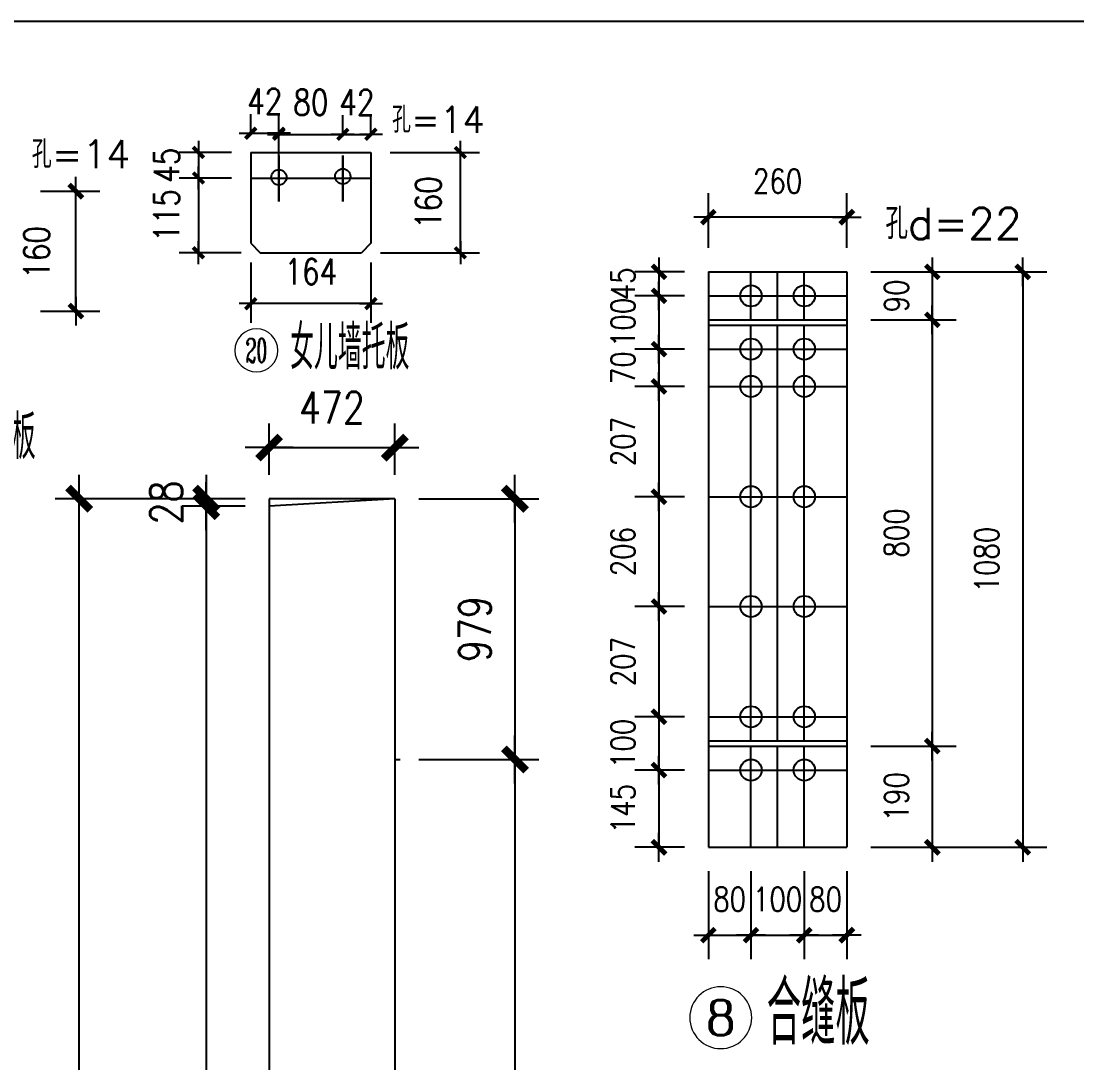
# Model space of a CAD drawing. Header units: millimetres. Extents: x 1471994 to 4527627, y -5186613 to -1927582.
# Drawn here: x 1485509 to 1489472, y -1985578 to -1981668 of the extents above; entities that cross this region are included whole.
import ezdxf
from ezdxf.enums import TextEntityAlignment as Align

# ---------------------------------------------------------------- set-up
doc = ezdxf.new("R2010")
doc.units = ezdxf.units.MM
doc.header["$LTSCALE"] = 1000
doc.header["$PDMODE"] = 34
doc.linetypes.add('CENTER', pattern=[50.8, 31.75, -6.35, 6.35, -6.35])
doc.layers.add('轴线层', color=1, linetype='CENTER', lineweight=15)
doc.layers.add('钢架', color=7, linetype='Continuous', lineweight=25)
doc.styles.add('COMPLEX', font='COMPLEX')
doc.styles.add('DIM_FONT', font='simplex.shx', dxfattribs={"width": 0.8, "bigfont": 'hztxt.shx'})
doc.styles.add('hz', font='gbenor.shx', dxfattribs={"width": 0.75, "height": 100, "bigfont": 'gbcbig.shx'})
doc.styles.get("Standard").update_dxf_attribs({"font": 'txt', "bigfont": 'gbcbig.shx'})
doc.dimstyles.new('WGH(1)', dxfattribs={"dimscale": 1.2, "dimtxt": 100, "dimasz": 0.5, "dimexe": 75, "dimexo": 75, "dimgap": 75, "dimtad": 1, "dimdec": 0, "dimzin": 0, "dimdsep": 46, "dimtxsty": 'DIM_FONT', "dimblk1": '_DIMX', "dimblk2": '_DIMX', "dimsah": 1, "dimcen": 0.09, "dimclrd": 3, "dimclre": 3, "dimclrt": 7, "dimadec": 0, "dimazin": 0, "dimtfac": 1, "dimtdec": 0, "dimtix": 1, "dimtmove": 2, "dimatfit": 3, "dimldrblk": '_DIMX', "dimfxl": 1, "dimtolj": 1, "dimtzin": 0, "dimarcsym": 0})
doc.dimstyles.new('WGH(2)', dxfattribs={"dimscale": 1.2, "dimtxt": 100, "dimasz": 0.5, "dimexe": 75, "dimexo": 75, "dimgap": 75, "dimtad": 1, "dimdec": 0, "dimlfac": 0.5, "dimzin": 0, "dimdsep": 46, "dimtxsty": 'DIM_FONT', "dimblk1": '_DIMX', "dimblk2": '_DIMX', "dimsah": 1, "dimcen": 0.09, "dimclrd": 3, "dimclre": 3, "dimclrt": 7, "dimadec": 0, "dimazin": 0, "dimtfac": 1, "dimtdec": 0, "dimtix": 1, "dimtmove": 2, "dimatfit": 3, "dimldrblk": '_DIMX', "dimfxl": 1, "dimtolj": 1, "dimtzin": 0, "dimarcsym": 0})
doc.dimstyles.new('WGH(3)', dxfattribs={"dimscale": 1.2, "dimtxt": 100, "dimasz": 0.3, "dimexe": 75, "dimexo": 75, "dimgap": 75, "dimtad": 1, "dimdec": 0, "dimlfac": 0.333333, "dimzin": 0, "dimdsep": 46, "dimtxsty": 'DIM_FONT', "dimblk1": '_DIMX', "dimblk2": '_DIMX', "dimsah": 1, "dimcen": 0.09, "dimclrd": 3, "dimclre": 3, "dimclrt": 7, "dimazin": 0, "dimtfac": 1, "dimtdec": 0, "dimtix": 1, "dimtmove": 2, "dimatfit": 3, "dimldrblk": '_DIMX', "dimfxl": 1, "dimtolj": 1, "dimtzin": 0, "dimarcsym": 0})

# ---------------------------------------------------------------- blocks, each defined once
blk = doc.blocks.new('_DIMX')
blk.add_line((-150, 0), (150, 0))
at = {"const_width": 50}
blk.add_lwpolyline([(-70, -70), (70, 70)], dxfattribs=at)
blk = doc.blocks.new('*D1305')
at = {"color": 3, "lineweight": -2}
for p, q in [((1486349.9, -1983460.8), (1486114.3, -1983460.8)), ((1486204.3, -1983460.2), (1486204.3, -1983459.6)), ((1486204.3, -1983460.8), (1486204.3, -1983489.1)), ((1486349.9, -1983489.1), (1486114.3, -1983489.1)), ((1486204.3, -1983489.7), (1486204.3, -1983490.3))]:
    blk.add_line(p, q, dxfattribs=at)
at = {"layer": 'Defpoints', "color": 0}
for p in [(1486439.9, -1983460.8), (1486204.3, -1983489.1), (1486439.9, -1983489.1)]:
    blk.add_point(p, dxfattribs=at)
at = {"color": 3, "lineweight": -2, "xscale": 0.6, "yscale": 0.6, "zscale": 0.6}
for p, rotation in [((1486204.3, -1983460.8), 270), ((1486204.3, -1983489.1), 90)]:
    blk.add_blockref('_DIMX', p, dxfattribs=dict(at, rotation=rotation))
at = {"color": 7, "insert": (1486054.3, -1983474.9), "char_height": 120, "attachment_point": 5, "rotation": 90, "style": 'DIM_FONT'}
blk.add_mtext('\\A1;28', dxfattribs=at)
blk = doc.blocks.new('*D1306')
at = {"color": 3, "lineweight": -2}
for p, q in [((1486349.9, -1983489.1), (1486114.3, -1983489.1)), ((1486204.3, -1983489.7), (1486204.3, -1993459.3)), ((1486349.9, -1993459.9), (1486114.3, -1993459.9))]:
    blk.add_line(p, q, dxfattribs=at)
at = {"layer": 'Defpoints', "color": 0}
for p in [(1486439.9, -1983489.1), (1486204.3, -1993459.9), (1486439.9, -1993459.9)]:
    blk.add_point(p, dxfattribs=at)
at = {"color": 3, "lineweight": -2, "xscale": 0.6, "yscale": 0.6, "zscale": 0.6}
for p, rotation in [((1486204.3, -1983489.1), 90), ((1486204.3, -1993459.9), 270)]:
    blk.add_blockref('_DIMX', p, dxfattribs=dict(at, rotation=rotation))
at = {"color": 7, "insert": (1486054.3, -1988474.5), "char_height": 120, "attachment_point": 5, "rotation": 90, "style": 'DIM_FONT'}
blk.add_mtext('\\A1;9971', dxfattribs=at)
blk = doc.blocks.new('*D1307')
at = {"color": 3, "lineweight": -2}
for p, q in [((1486349.9, -1983460.8), (1485637, -1983460.8)), ((1485727, -1993459.3), (1485727, -1983461.4)), ((1486349.9, -1993459.9), (1485637, -1993459.9))]:
    blk.add_line(p, q, dxfattribs=at)
at = {"layer": 'Defpoints', "color": 0}
for p in [(1485727, -1983460.8), (1486439.9, -1983460.8), (1486439.9, -1993459.9)]:
    blk.add_point(p, dxfattribs=at)
at = {"color": 3, "lineweight": -2, "xscale": 0.6, "yscale": 0.6, "zscale": 0.6}
for p, rotation in [((1485727, -1983460.8), 90), ((1485727, -1993459.9), 270)]:
    blk.add_blockref('_DIMX', p, dxfattribs=dict(at, rotation=rotation))
at = {"color": 7, "insert": (1485577, -1988460.3), "char_height": 120, "attachment_point": 5, "rotation": 90, "style": 'DIM_FONT'}
blk.add_mtext('\\A1;9999', dxfattribs=at)
blk = doc.blocks.new('*D1308')
at = {"color": 3, "lineweight": -2}
for p, q in [((1487001.9, -1983460.8), (1487452.7, -1983460.8)), ((1487362.7, -1983461.4), (1487362.7, -1984438.9)), ((1487001.9, -1984439.5), (1487452.7, -1984439.5))]:
    blk.add_line(p, q, dxfattribs=at)
at = {"layer": 'Defpoints', "color": 0}
for p in [(1486911.9, -1983460.8), (1486911.9, -1984439.5), (1487362.7, -1984439.5)]:
    blk.add_point(p, dxfattribs=at)
at = {"color": 3, "lineweight": -2, "xscale": 0.6, "yscale": 0.6, "zscale": 0.6}
for p, rotation in [((1487362.7, -1983460.8), 90), ((1487362.7, -1984439.5), 270)]:
    blk.add_blockref('_DIMX', p, dxfattribs=dict(at, rotation=rotation))
at = {"color": 7, "insert": (1487212.7, -1983950.1), "char_height": 120, "attachment_point": 5, "rotation": 90, "style": 'DIM_FONT'}
blk.add_mtext('\\A1;979', dxfattribs=at)
blk = doc.blocks.new('*D1309')
at = {"color": 3, "lineweight": -2}
for p, q in [((1487001.9, -1984439.5), (1487452.7, -1984439.5)), ((1487362.7, -1984440.1), (1487362.7, -1993459.3)), ((1487001.9, -1993459.9), (1487452.7, -1993459.9))]:
    blk.add_line(p, q, dxfattribs=at)
at = {"layer": 'Defpoints', "color": 0}
for p in [(1486911.9, -1984439.5), (1486911.9, -1993459.9), (1487362.7, -1993459.9)]:
    blk.add_point(p, dxfattribs=at)
at = {"color": 3, "lineweight": -2, "xscale": 0.6, "yscale": 0.6, "zscale": 0.6}
for p, rotation in [((1487362.7, -1984439.5), 90), ((1487362.7, -1993459.9), 270)]:
    blk.add_blockref('_DIMX', p, dxfattribs=dict(at, rotation=rotation))
at = {"color": 7, "insert": (1487212.7, -1988949.7), "char_height": 120, "attachment_point": 5, "rotation": 90, "style": 'DIM_FONT'}
blk.add_mtext('\\A1;9020', dxfattribs=at)
blk = doc.blocks.new('*D1310')
at = {"color": 3, "lineweight": -2}
for p, q in [((1486439.9, -1983370.8), (1486439.9, -1983178.9)), ((1486911.9, -1983370.8), (1486911.9, -1983178.9)), ((1486440.5, -1983268.9), (1486911.3, -1983268.9))]:
    blk.add_line(p, q, dxfattribs=at)
at = {"layer": 'Defpoints', "color": 0}
for p in [(1486911.9, -1983268.9), (1486439.9, -1983460.8), (1486911.9, -1983460.8)]:
    blk.add_point(p, dxfattribs=at)
at = {"color": 3, "lineweight": -2, "xscale": 0.6, "yscale": 0.6, "zscale": 0.6, "rotation": 180}
blk.add_blockref('_DIMX', (1486439.9, -1983268.9), dxfattribs=at)
at = {"color": 3, "lineweight": -2, "xscale": 0.6, "yscale": 0.6, "zscale": 0.6}
blk.add_blockref('_DIMX', (1486911.9, -1983268.9), dxfattribs=at)
at = {"color": 7, "insert": (1486675.9, -1983118.9), "char_height": 120, "attachment_point": 5, "style": 'DIM_FONT'}
blk.add_mtext('\\A1;472', dxfattribs=at)
blk = doc.blocks.new('*D1311')
at = {"color": 3, "lineweight": -2}
for p, q in [((1487998.6, -1982609.2), (1487813.3, -1982609.2)), ((1487903.3, -1982608.8), (1487903.3, -1982608.5)), ((1487903.3, -1982609.2), (1487903.3, -1982699.2)), ((1487998.6, -1982699.2), (1487813.3, -1982699.2)), ((1487903.3, -1982699.5), (1487903.3, -1982699.9))]:
    blk.add_line(p, q, dxfattribs=at)
at = {"layer": 'Defpoints', "color": 0}
for p in [(1488088.6, -1982609.2), (1487903.3, -1982699.2), (1488088.6, -1982699.2)]:
    blk.add_point(p, dxfattribs=at)
at = {"color": 3, "lineweight": -2, "xscale": 0.36, "yscale": 0.36, "zscale": 0.36}
for p, rotation in [((1487903.3, -1982609.2), 270), ((1487903.3, -1982699.2), 90)]:
    blk.add_blockref('_DIMX', p, dxfattribs=dict(at, rotation=rotation))
at = {"color": 7, "insert": (1487768.3, -1982654.2), "char_height": 90, "attachment_point": 5, "rotation": 90, "style": 'DIM_FONT'}
blk.add_mtext('\\A1;45', dxfattribs=at)
blk = doc.blocks.new('*D1312')
at = {"color": 3, "lineweight": -2}
for p, q in [((1487998.6, -1982699.2), (1487813.3, -1982699.2)), ((1487903.3, -1982698.8), (1487903.3, -1982698.5)), ((1487903.3, -1982699.2), (1487903.3, -1982899.2)), ((1487998.6, -1982899.2), (1487813.3, -1982899.2)), ((1487903.3, -1982899.5), (1487903.3, -1982899.9))]:
    blk.add_line(p, q, dxfattribs=at)
at = {"layer": 'Defpoints', "color": 0}
for p in [(1488088.6, -1982699.2), (1487903.3, -1982899.2), (1488088.6, -1982899.2)]:
    blk.add_point(p, dxfattribs=at)
at = {"color": 3, "lineweight": -2, "xscale": 0.36, "yscale": 0.36, "zscale": 0.36}
for p, rotation in [((1487903.3, -1982699.2), 270), ((1487903.3, -1982899.2), 90)]:
    blk.add_blockref('_DIMX', p, dxfattribs=dict(at, rotation=rotation))
at = {"color": 7, "insert": (1487768.3, -1982799.2), "char_height": 90, "attachment_point": 5, "rotation": 90, "style": 'DIM_FONT'}
blk.add_mtext('\\A1;100', dxfattribs=at)
blk = doc.blocks.new('*D1313')
at = {"color": 3, "lineweight": -2}
for p, q in [((1487998.6, -1982899.2), (1487813.3, -1982899.2)), ((1487903.3, -1982898.8), (1487903.3, -1982898.5)), ((1487903.3, -1982899.2), (1487903.3, -1983039.2)), ((1487998.6, -1983039.2), (1487813.3, -1983039.2)), ((1487903.3, -1983039.5), (1487903.3, -1983039.9))]:
    blk.add_line(p, q, dxfattribs=at)
at = {"layer": 'Defpoints', "color": 0}
for p in [(1488088.6, -1982899.2), (1487903.3, -1983039.2), (1488088.6, -1983039.2)]:
    blk.add_point(p, dxfattribs=at)
at = {"color": 3, "lineweight": -2, "xscale": 0.36, "yscale": 0.36, "zscale": 0.36}
for p, rotation in [((1487903.3, -1982899.2), 270), ((1487903.3, -1983039.2), 90)]:
    blk.add_blockref('_DIMX', p, dxfattribs=dict(at, rotation=rotation))
at = {"color": 7, "insert": (1487768.3, -1982969.2), "char_height": 90, "attachment_point": 5, "rotation": 90, "style": 'DIM_FONT'}
blk.add_mtext('\\A1;70', dxfattribs=at)
blk = doc.blocks.new('*D1314')
at = {"color": 3, "lineweight": -2}
for p, q in [((1487998.6, -1983039.2), (1487813.3, -1983039.2)), ((1487903.3, -1983039.5), (1487903.3, -1983452.8)), ((1487998.6, -1983453.2), (1487813.3, -1983453.2))]:
    blk.add_line(p, q, dxfattribs=at)
at = {"layer": 'Defpoints', "color": 0}
for p in [(1488088.6, -1983039.2), (1487903.3, -1983453.2), (1488088.6, -1983453.2)]:
    blk.add_point(p, dxfattribs=at)
at = {"color": 3, "lineweight": -2, "xscale": 0.36, "yscale": 0.36, "zscale": 0.36}
for p, rotation in [((1487903.3, -1983039.2), 90), ((1487903.3, -1983453.2), 270)]:
    blk.add_blockref('_DIMX', p, dxfattribs=dict(at, rotation=rotation))
at = {"color": 7, "insert": (1487768.3, -1983246.2), "char_height": 90, "attachment_point": 5, "rotation": 90, "style": 'DIM_FONT'}
blk.add_mtext('\\A1;207', dxfattribs=at)
blk = doc.blocks.new('*D1315')
at = {"color": 3, "lineweight": -2}
for p, q in [((1487998.6, -1983453.2), (1487813.3, -1983453.2)), ((1487903.3, -1983453.5), (1487903.3, -1983864.8)), ((1487998.6, -1983865.2), (1487813.3, -1983865.2))]:
    blk.add_line(p, q, dxfattribs=at)
at = {"layer": 'Defpoints', "color": 0}
for p in [(1488088.6, -1983453.2), (1487903.3, -1983865.2), (1488088.6, -1983865.2)]:
    blk.add_point(p, dxfattribs=at)
at = {"color": 3, "lineweight": -2, "xscale": 0.36, "yscale": 0.36, "zscale": 0.36}
for p, rotation in [((1487903.3, -1983453.2), 90), ((1487903.3, -1983865.2), 270)]:
    blk.add_blockref('_DIMX', p, dxfattribs=dict(at, rotation=rotation))
at = {"color": 7, "insert": (1487768.3, -1983659.2), "char_height": 90, "attachment_point": 5, "rotation": 90, "style": 'DIM_FONT'}
blk.add_mtext('\\A1;206', dxfattribs=at)
blk = doc.blocks.new('*D1316')
at = {"color": 3, "lineweight": -2}
for p, q in [((1487998.6, -1983865.2), (1487813.3, -1983865.2)), ((1487903.3, -1983865.5), (1487903.3, -1984278.8)), ((1487998.6, -1984279.2), (1487813.3, -1984279.2))]:
    blk.add_line(p, q, dxfattribs=at)
at = {"layer": 'Defpoints', "color": 0}
for p in [(1488088.6, -1983865.2), (1487903.3, -1984279.2), (1488088.6, -1984279.2)]:
    blk.add_point(p, dxfattribs=at)
at = {"color": 3, "lineweight": -2, "xscale": 0.36, "yscale": 0.36, "zscale": 0.36}
for p, rotation in [((1487903.3, -1983865.2), 90), ((1487903.3, -1984279.2), 270)]:
    blk.add_blockref('_DIMX', p, dxfattribs=dict(at, rotation=rotation))
at = {"color": 7, "insert": (1487768.3, -1984072.2), "char_height": 90, "attachment_point": 5, "rotation": 90, "style": 'DIM_FONT'}
blk.add_mtext('\\A1;207', dxfattribs=at)
blk = doc.blocks.new('*D1317')
at = {"color": 3, "lineweight": -2}
for p, q in [((1487998.6, -1984279.2), (1487813.3, -1984279.2)), ((1487903.3, -1984278.8), (1487903.3, -1984278.5)), ((1487903.3, -1984279.2), (1487903.3, -1984479.2)), ((1487998.6, -1984479.2), (1487813.3, -1984479.2)), ((1487903.3, -1984479.5), (1487903.3, -1984479.9))]:
    blk.add_line(p, q, dxfattribs=at)
at = {"layer": 'Defpoints', "color": 0}
for p in [(1488088.6, -1984279.2), (1487903.3, -1984479.2), (1488088.6, -1984479.2)]:
    blk.add_point(p, dxfattribs=at)
at = {"color": 3, "lineweight": -2, "xscale": 0.36, "yscale": 0.36, "zscale": 0.36}
for p, rotation in [((1487903.3, -1984279.2), 270), ((1487903.3, -1984479.2), 90)]:
    blk.add_blockref('_DIMX', p, dxfattribs=dict(at, rotation=rotation))
at = {"color": 7, "insert": (1487768.3, -1984379.2), "char_height": 90, "attachment_point": 5, "rotation": 90, "style": 'DIM_FONT'}
blk.add_mtext('\\A1;100', dxfattribs=at)
blk = doc.blocks.new('*D1318')
at = {"color": 3, "lineweight": -2}
for p, q in [((1487998.6, -1984479.2), (1487813.3, -1984479.2)), ((1487903.3, -1984478.8), (1487903.3, -1984478.5)), ((1487903.3, -1984479.2), (1487903.3, -1984769.2)), ((1487998.6, -1984769.2), (1487813.3, -1984769.2)), ((1487903.3, -1984769.5), (1487903.3, -1984769.9))]:
    blk.add_line(p, q, dxfattribs=at)
at = {"layer": 'Defpoints', "color": 0}
for p in [(1488088.6, -1984479.2), (1487903.3, -1984769.2), (1488088.6, -1984769.2)]:
    blk.add_point(p, dxfattribs=at)
at = {"color": 3, "lineweight": -2, "xscale": 0.36, "yscale": 0.36, "zscale": 0.36}
for p, rotation in [((1487903.3, -1984479.2), 270), ((1487903.3, -1984769.2), 90)]:
    blk.add_blockref('_DIMX', p, dxfattribs=dict(at, rotation=rotation))
at = {"color": 7, "insert": (1487768.3, -1984624.2), "char_height": 90, "attachment_point": 5, "rotation": 90, "style": 'DIM_FONT'}
blk.add_mtext('\\A1;145', dxfattribs=at)
blk = doc.blocks.new('*D1319')
at = {"color": 3, "lineweight": -2}
for p, q in [((1488088.6, -1982519.2), (1488088.6, -1982313.7)), ((1488608.6, -1982519.2), (1488608.6, -1982313.7)), ((1488608.2, -1982403.7), (1488089, -1982403.7))]:
    blk.add_line(p, q, dxfattribs=at)
at = {"layer": 'Defpoints', "color": 0}
for p in [(1488088.6, -1982403.7), (1488088.6, -1982609.2), (1488608.6, -1982609.2)]:
    blk.add_point(p, dxfattribs=at)
at = {"color": 3, "lineweight": -2, "xscale": 0.36, "yscale": 0.36, "zscale": 0.36, "rotation": 180}
blk.add_blockref('_DIMX', (1488088.6, -1982403.7), dxfattribs=at)
at = {"color": 3, "lineweight": -2, "xscale": 0.36, "yscale": 0.36, "zscale": 0.36}
blk.add_blockref('_DIMX', (1488608.6, -1982403.7), dxfattribs=at)
at = {"color": 7, "insert": (1488348.6, -1982268.7), "char_height": 90, "attachment_point": 5, "style": 'DIM_FONT'}
blk.add_mtext('\\A1;260', dxfattribs=at)
blk = doc.blocks.new('*D1320')
at = {"color": 3, "lineweight": -2}
for p, q in [((1488698.6, -1982609.2), (1489019.3, -1982609.2)), ((1488929.3, -1982608.8), (1488929.3, -1982608.5)), ((1488929.3, -1982609.2), (1488929.3, -1982789.2)), ((1488698.6, -1982789.2), (1489019.3, -1982789.2)), ((1488929.3, -1982789.5), (1488929.3, -1982789.9))]:
    blk.add_line(p, q, dxfattribs=at)
at = {"layer": 'Defpoints', "color": 0}
for p in [(1488608.6, -1982609.2), (1488608.6, -1982789.2), (1488929.3, -1982789.2)]:
    blk.add_point(p, dxfattribs=at)
at = {"color": 3, "lineweight": -2, "xscale": 0.36, "yscale": 0.36, "zscale": 0.36}
for p, rotation in [((1488929.3, -1982609.2), 270), ((1488929.3, -1982789.2), 90)]:
    blk.add_blockref('_DIMX', p, dxfattribs=dict(at, rotation=rotation))
at = {"color": 7, "insert": (1488794.3, -1982699.2), "char_height": 90, "attachment_point": 5, "rotation": 90, "style": 'DIM_FONT'}
blk.add_mtext('\\A1;90', dxfattribs=at)
blk = doc.blocks.new('*D1321')
at = {"color": 3, "lineweight": -2}
for p, q in [((1488698.6, -1982789.2), (1489019.3, -1982789.2)), ((1488929.3, -1982789.5), (1488929.3, -1984388.8)), ((1488698.6, -1984389.2), (1489019.3, -1984389.2))]:
    blk.add_line(p, q, dxfattribs=at)
at = {"layer": 'Defpoints', "color": 0}
for p in [(1488608.6, -1982789.2), (1488608.6, -1984389.2), (1488929.3, -1984389.2)]:
    blk.add_point(p, dxfattribs=at)
at = {"color": 3, "lineweight": -2, "xscale": 0.36, "yscale": 0.36, "zscale": 0.36}
for p, rotation in [((1488929.3, -1982789.2), 90), ((1488929.3, -1984389.2), 270)]:
    blk.add_blockref('_DIMX', p, dxfattribs=dict(at, rotation=rotation))
at = {"color": 7, "insert": (1488794.3, -1983589.2), "char_height": 90, "attachment_point": 5, "rotation": 90, "style": 'DIM_FONT'}
blk.add_mtext('\\A1;800', dxfattribs=at)
blk = doc.blocks.new('*D1322')
at = {"color": 3, "lineweight": -2}
for p, q in [((1488698.6, -1984389.2), (1489019.3, -1984389.2)), ((1488929.3, -1984389.5), (1488929.3, -1984768.8)), ((1488698.6, -1984769.2), (1489019.3, -1984769.2))]:
    blk.add_line(p, q, dxfattribs=at)
at = {"layer": 'Defpoints', "color": 0}
for p in [(1488608.6, -1984389.2), (1488608.6, -1984769.2), (1488929.3, -1984769.2)]:
    blk.add_point(p, dxfattribs=at)
at = {"color": 3, "lineweight": -2, "xscale": 0.36, "yscale": 0.36, "zscale": 0.36}
for p, rotation in [((1488929.3, -1984389.2), 90), ((1488929.3, -1984769.2), 270)]:
    blk.add_blockref('_DIMX', p, dxfattribs=dict(at, rotation=rotation))
at = {"color": 7, "insert": (1488794.3, -1984579.2), "char_height": 90, "attachment_point": 5, "rotation": 90, "style": 'DIM_FONT'}
blk.add_mtext('\\A1;190', dxfattribs=at)
blk = doc.blocks.new('*D1323')
at = {"color": 3, "lineweight": -2}
for p, q in [((1488088.6, -1984859.2), (1488088.6, -1985189)), ((1488248.6, -1984859.2), (1488248.6, -1985189)), ((1488088.2, -1985099), (1488087.9, -1985099)), ((1488088.6, -1985099), (1488248.6, -1985099)), ((1488249, -1985099), (1488249.3, -1985099))]:
    blk.add_line(p, q, dxfattribs=at)
at = {"layer": 'Defpoints', "color": 0}
for p in [(1488088.6, -1984769.2), (1488248.6, -1984769.2), (1488248.6, -1985099)]:
    blk.add_point(p, dxfattribs=at)
at = {"color": 3, "lineweight": -2, "xscale": 0.36, "yscale": 0.36, "zscale": 0.36}
blk.add_blockref('_DIMX', (1488088.6, -1985099), dxfattribs=at)
at = {"color": 3, "lineweight": -2, "xscale": 0.36, "yscale": 0.36, "zscale": 0.36, "rotation": 180}
blk.add_blockref('_DIMX', (1488248.6, -1985099), dxfattribs=at)
at = {"color": 7, "insert": (1488168.6, -1984964), "char_height": 90, "attachment_point": 5, "style": 'DIM_FONT'}
blk.add_mtext('\\A1;80', dxfattribs=at)
blk = doc.blocks.new('*D1324')
at = {"color": 3, "lineweight": -2}
for p, q in [((1488248.6, -1984859.2), (1488248.6, -1985189)), ((1488448.6, -1984859.2), (1488448.6, -1985189)), ((1488248.2, -1985099), (1488247.9, -1985099)), ((1488248.6, -1985099), (1488448.6, -1985099)), ((1488449, -1985099), (1488449.3, -1985099))]:
    blk.add_line(p, q, dxfattribs=at)
at = {"layer": 'Defpoints', "color": 0}
for p in [(1488248.6, -1984769.2), (1488448.6, -1984769.2), (1488448.6, -1985099)]:
    blk.add_point(p, dxfattribs=at)
at = {"color": 3, "lineweight": -2, "xscale": 0.36, "yscale": 0.36, "zscale": 0.36}
blk.add_blockref('_DIMX', (1488248.6, -1985099), dxfattribs=at)
at = {"color": 3, "lineweight": -2, "xscale": 0.36, "yscale": 0.36, "zscale": 0.36, "rotation": 180}
blk.add_blockref('_DIMX', (1488448.6, -1985099), dxfattribs=at)
at = {"color": 7, "insert": (1488348.6, -1984964), "char_height": 90, "attachment_point": 5, "style": 'DIM_FONT'}
blk.add_mtext('\\A1;100', dxfattribs=at)
blk = doc.blocks.new('*D1325')
at = {"color": 3, "lineweight": -2}
for p, q in [((1488448.6, -1984859.2), (1488448.6, -1985189)), ((1488608.6, -1984859.2), (1488608.6, -1985189)), ((1488448.2, -1985099), (1488447.9, -1985099)), ((1488448.6, -1985099), (1488608.6, -1985099)), ((1488609, -1985099), (1488609.3, -1985099))]:
    blk.add_line(p, q, dxfattribs=at)
at = {"layer": 'Defpoints', "color": 0}
for p in [(1488448.6, -1984769.2), (1488608.6, -1984769.2), (1488608.6, -1985099)]:
    blk.add_point(p, dxfattribs=at)
at = {"color": 3, "lineweight": -2, "xscale": 0.36, "yscale": 0.36, "zscale": 0.36}
blk.add_blockref('_DIMX', (1488448.6, -1985099), dxfattribs=at)
at = {"color": 3, "lineweight": -2, "xscale": 0.36, "yscale": 0.36, "zscale": 0.36, "rotation": 180}
blk.add_blockref('_DIMX', (1488608.6, -1985099), dxfattribs=at)
at = {"color": 7, "insert": (1488528.6, -1984964), "char_height": 90, "attachment_point": 5, "style": 'DIM_FONT'}
blk.add_mtext('\\A1;80', dxfattribs=at)
blk = doc.blocks.new('*D1326')
at = {"color": 3, "lineweight": -2}
for p, q in [((1488698.6, -1982609.2), (1489358.7, -1982609.2)), ((1489268.7, -1982609.5), (1489268.7, -1984768.8)), ((1488698.6, -1984769.2), (1489358.7, -1984769.2))]:
    blk.add_line(p, q, dxfattribs=at)
at = {"layer": 'Defpoints', "color": 0}
for p in [(1488608.6, -1982609.2), (1488608.6, -1984769.2), (1489268.7, -1984769.2)]:
    blk.add_point(p, dxfattribs=at)
at = {"color": 3, "lineweight": -2, "xscale": 0.36, "yscale": 0.36, "zscale": 0.36}
for p, rotation in [((1489268.7, -1982609.2), 90), ((1489268.7, -1984769.2), 270)]:
    blk.add_blockref('_DIMX', p, dxfattribs=dict(at, rotation=rotation))
at = {"color": 7, "insert": (1489133.7, -1983689.2), "char_height": 90, "attachment_point": 5, "rotation": 90, "style": 'DIM_FONT'}
blk.add_mtext('\\A1;1080', dxfattribs=at)
blk = doc.blocks.new('轴线标号')
at = {"lineweight": 13}
blk.add_circle((0, 0), 0.5, dxfattribs=at)
at = {"layer": '钢架', "lineweight": 13, "style": 'COMPLEX', "width": 1.041667}
blk.add_attdef('A', text='', height=0.56, dxfattribs=at).set_placement((-0.25, -0.28), (0.25, -0.28), align=Align.FIT)
blk = doc.blocks.new('*D1286')
at = {"color": 3, "lineweight": -2}
for p, q in [((1485582.5, -1982306.4), (1485804.8, -1982306.4)), ((1485714.8, -1982756.1), (1485714.8, -1982306.8)), ((1485582.5, -1982756.4), (1485804.8, -1982756.4))]:
    blk.add_line(p, q, dxfattribs=at)
at = {"layer": 'Defpoints', "color": 0}
for p in [(1485492.5, -1982306.4), (1485714.8, -1982306.4), (1485492.5, -1982756.4)]:
    blk.add_point(p, dxfattribs=at)
at = {"color": 3, "lineweight": -2, "xscale": 0.36, "yscale": 0.36, "zscale": 0.36}
for p, rotation in [((1485714.8, -1982306.4), 90), ((1485714.8, -1982756.4), 270)]:
    blk.add_blockref('_DIMX', p, dxfattribs=dict(at, rotation=rotation))
at = {"color": 7, "insert": (1485567.4, -1982536), "char_height": 96, "attachment_point": 5, "rotation": 90, "style": 'DIM_FONT'}
blk.add_mtext('\\A1;160', dxfattribs=at)

msp = doc.modelspace()

# ---------------------------------------------------------------- linework, layer by layer
at = {"color": 3, "lineweight": -3}
for p, q in [((1486371.1, -1982088.8), (1486371.1, -1982016.8)), ((1486476.7, -1982187.2), (1486476.7, -1982016.8)), ((1486476.7, -1982088.8), (1486476.7, -1982020.9)), ((1486716.7, -1982100.8), (1486716.7, -1982020.9)), ((1486716.7, -1982100.8), (1486716.7, -1982020.9)), ((1486822.3, -1982088.8), (1486822.3, -1982020.9)), ((1486370.8, -1982088.8), (1486370.5, -1982088.8)), ((1486371.1, -1982088.8), (1486476.7, -1982088.8)), ((1486476.4, -1982092.9), (1486476.1, -1982092.9)), ((1486476.7, -1982092.9), (1486716.7, -1982092.9)), ((1486477, -1982088.8), (1486477.3, -1982088.8)), ((1486716.4, -1982092.9), (1486716.1, -1982092.9)), ((1486716.7, -1982092.9), (1486822.3, -1982092.9)), ((1486717, -1982092.9), (1486717.3, -1982092.9)), ((1486822.6, -1982092.9), (1486822.9, -1982092.9)), ((1486299.1, -1982160.8), (1486102.9, -1982160.8)), ((1486174.9, -1982160.5), (1486174.9, -1982160.2)), ((1486174.9, -1982160.8), (1486174.9, -1982256.8)), ((1486894.3, -1982160.8), (1487229.9, -1982160.8)), ((1487157.9, -1982537.3), (1487157.9, -1982161.1)), ((1486299.1, -1982256.8), (1486102.9, -1982256.8)), ((1486299.1, -1982256.8), (1486102.9, -1982256.8)), ((1486174.9, -1982256.5), (1486174.9, -1982256.2)), ((1486174.9, -1982256.8), (1486174.9, -1982537.6)), ((1486174.9, -1982257.1), (1486174.9, -1982257.4)), ((1486335.1, -1982537.6), (1486102.9, -1982537.6)), ((1486174.9, -1982537.9), (1486174.9, -1982538.2)), ((1486858.3, -1982537.6), (1487229.9, -1982537.6)), ((1486371.1, -1982573.6), (1486371.1, -1982800.5)), ((1486822.3, -1982573.6), (1486822.3, -1982800.5)), ((1486822, -1982728.5), (1486371.4, -1982728.5))]:
    msp.add_line(p, q, dxfattribs=at)
at = {"lineweight": -3}
for p, q in [((1486371.1, -1982160.8), (1486371.1, -1982501.6)), ((1486371.1, -1982160.8), (1486822.3, -1982160.8)), ((1486476.7, -1982345.6), (1486476.7, -1982172.8)), ((1486476.7, -1982172.8), (1486476.7, -1982345.6)), ((1486716.7, -1982345.6), (1486716.7, -1982172.8)), ((1486716.7, -1982172.8), (1486716.7, -1982345.6)), ((1486822.3, -1982160.8), (1486822.3, -1982501.6)), ((1486371.1, -1982256.8), (1486822.3, -1982256.8)), ((1486371.1, -1982256.8), (1486822.3, -1982256.8)), ((1486371.1, -1982256.8), (1486822.3, -1982256.8)), ((1486371.1, -1982501.6), (1486407.1, -1982537.6)), ((1486822.3, -1982501.6), (1486786.3, -1982537.6)), ((1486407.1, -1982537.6), (1486786.3, -1982537.6))]:
    msp.add_line(p, q, dxfattribs=at)
for p, q in [((1488088.6, -1982609.2), (1488088.6, -1984769.2)), ((1488088.6, -1982609.2), (1488608.6, -1982609.2)), ((1488248.6, -1982789.2), (1488248.6, -1982609.2)), ((1488348.6, -1982789.2), (1488348.6, -1982609.2)), ((1488448.6, -1982789.2), (1488448.6, -1982609.2)), ((1488608.6, -1982609.2), (1488608.6, -1984769.2)), ((1488088.6, -1982699.2), (1488608.6, -1982699.2)), ((1488088.6, -1982789.2), (1488608.6, -1982789.2)), ((1488088.6, -1982809.2), (1488608.6, -1982809.2)), ((1488248.6, -1984369.2), (1488248.6, -1982809.2)), ((1488348.6, -1984369.2), (1488348.6, -1982809.2)), ((1488448.6, -1984369.2), (1488448.6, -1982809.2)), ((1488088.6, -1982899.2), (1488608.6, -1982899.2)), ((1488088.6, -1983039.2), (1488608.6, -1983039.2)), ((1486439.9, -1983460.8), (1486439.9, -1993459.9)), ((1486911.9, -1983460.8), (1486439.9, -1983460.8)), ((1488088.6, -1983453.2), (1488608.6, -1983453.2)), ((1486911.9, -1983479.9), (1486911.9, -1993459.9)), ((1488088.6, -1983865.2), (1488608.6, -1983865.2)), ((1488088.6, -1984279.2), (1488608.6, -1984279.2)), ((1488088.6, -1984369.2), (1488608.6, -1984369.2)), ((1488088.6, -1984389.2), (1488608.6, -1984389.2)), ((1488248.6, -1984769.2), (1488248.6, -1984389.2)), ((1488348.6, -1984769.2), (1488348.6, -1984389.2)), ((1488448.6, -1984769.2), (1488448.6, -1984389.2)), ((1488088.6, -1984479.2), (1488608.6, -1984479.2)), ((1488088.6, -1984769.2), (1488608.6, -1984769.2))]:
    msp.add_line(p, q)
at = {"color": 2}
for p, q in [((1486911.9, -1983460.8), (1486439.9, -1983489.1)), ((1486911.9, -1983460.8), (1486911.9, -1984439.5)), ((1486911.9, -1984439.5), (1486931.9, -1984439.5))]:
    msp.add_line(p, q, dxfattribs=at)
msp.add_lwpolyline([(1479656.6, -1981667.9), (1494808, -1981667.9), (1494808, -1994377.5), (1479656.6, -1994377.5)], close=True)
at = {"lineweight": -3}
for centre in [(1486476.7, -1982254.4), (1486716.7, -1982251)]:
    msp.add_circle(centre, 28.8, dxfattribs=at)
for centre in [(1488248.6, -1982699.2), (1488448.6, -1982699.2), (1488248.6, -1982899.2), (1488448.6, -1982899.2), (1488248.6, -1983039.2), (1488448.6, -1983039.2), (1488248.6, -1983453.2), (1488448.6, -1983453.2), (1488248.6, -1983865.2), (1488448.6, -1983865.2), (1488248.6, -1984279.2), (1488448.6, -1984279.2), (1488248.6, -1984479.2), (1488448.6, -1984479.2)]:
    msp.add_circle(centre, 40)

# ---------------------------------------------------------------- block references
at = {"color": 3, "lineweight": -3, "xscale": 0.2879999997094274, "yscale": 0.2879999997094274, "zscale": 0.288}
for p in [(1486371.1, -1982088.8), (1486476.7, -1982092.9), (1486716.7, -1982092.9), (1486822.3, -1982728.5)]:
    msp.add_blockref('_DIMX', p, dxfattribs=at)
for p, rotation in [((1486476.7, -1982088.8), 180), ((1486716.7, -1982092.9), 180), ((1486822.3, -1982092.9), 180), ((1486174.9, -1982160.8), 270), ((1487157.9, -1982160.8), 90), ((1486174.9, -1982256.8), 90), ((1486174.9, -1982256.8), 270), ((1486174.9, -1982537.6), 90), ((1487157.9, -1982537.6), 270), ((1486371.1, -1982728.5), 180)]:
    msp.add_blockref('_DIMX', p, dxfattribs=dict(at, rotation=rotation))
ref = msp.add_blockref('轴线标号', (1486392.4, -1982903.9), dxfattribs=dict(xscale=-161.4575074510649, yscale=161.4575074510649, zscale=161.4575074509065))
ref.add_attrib('A', '20', dxfattribs={"layer": '钢架', "lineweight": 13, "height": 90.42, "style": 'COMPLEX', "width": 0.551471}).set_placement((1486352.1, -1982949.1), (1486432.8, -1982949.1), align=Align.FIT)
ref = msp.add_blockref('轴线标号', (1488135.1, -1985408.7), dxfattribs=dict(xscale=-232.4988107294776, yscale=232.4988107295358, zscale=232.4988107293054))
ref.add_attrib('A', '8', dxfattribs={"layer": '钢架', "lineweight": 13, "height": 130.2, "style": 'COMPLEX', "width": 1.339286}).set_placement((1488077, -1985473.8), (1488193.3, -1985473.8), align=Align.FIT)

# ---------------------------------------------------------------- texts
at = {"color": 7, "lineweight": -3, "char_height": 96, "attachment_point": 5, "style": 'DIM_FONT'}
for s, insert in [('\\A1;42', (1486423.9, -1981968.8)), ('\\A1;80', (1486596.7, -1981972.9)), ('\\A1;42', (1486769.5, -1981972.9)), ('\\A1;164', (1486596.7, -1982608.5))]:
    msp.add_mtext(s, dxfattribs=dict(at, insert=insert))
at = {"insert": (1485549.3, -1982115.3), "char_height": 104.12, "attachment_point": 1}
msp.add_mtext_dynamic_manual_height_columns('孔=14', width=1506.743, gutter_width=12.5, heights=[336], dxfattribs=at).dxf.set("width", 1280.731)
at = {"color": 7, "lineweight": -3, "char_height": 96, "attachment_point": 5, "rotation": 90, "style": 'DIM_FONT'}
for s, insert in [('\\A1;45', (1486054.9, -1982208.8)), ('\\A1;160', (1487037.9, -1982349.2)), ('\\A1;115', (1486054.9, -1982397.2))]:
    msp.add_mtext(s, dxfattribs=dict(at, insert=insert))
at = {"layer": '轴线层', "color": 4}
msp.add_text('孔=14', height=98, dxfattribs=at).set_placement((1486901.6, -1982086.8))
at = {"layer": '轴线层', "color": 0, "linetype": 'ByBlock', "insert": (1488753.4, -1982369.2), "char_height": 117.21, "attachment_point": 1}
msp.add_mtext_dynamic_manual_height_columns('孔d=22', width=1506.743, gutter_width=12.5, heights=[336], dxfattribs=at).dxf.set("width", 1441.651)
at = {"layer": '钢架', "style": 'hz', "width": 0.75}
msp.add_text('女儿墙顶板', height=165.89, dxfattribs=at).set_placement((1485116.2, -1983311.6))
at = {"layer": '钢架', "lineweight": 13, "attachment_point": 1, "style": 'hz'}
for s, insert, char_height, width in [('女儿墙托板', (1486519, -1982809.6), 165.89, 679.848), ('合缝板', (1488307.8, -1985271.6), 238.88, 978.981)]:
    msp.add_mtext(s, dxfattribs=dict(at, insert=insert, char_height=char_height, width=width))

# ---------------------------------------------------------------- dimensions: what is measured, and where the dimension line sits
for base, p1, p2, picture, middle in [((1488088.6, -1982403.7), (1488608.6, -1982609.2), (1488088.6, -1982609.2), '*D1319', (1488348.6, -1982268.7)), ((1488248.6, -1985099), (1488088.6, -1984769.2), (1488248.6, -1984769.2), '*D1323', (1488168.6, -1984964)), ((1488448.6, -1985099), (1488248.6, -1984769.2), (1488448.6, -1984769.2), '*D1324', (1488348.6, -1984964)), ((1488608.6, -1985099), (1488448.6, -1984769.2), (1488608.6, -1984769.2), '*D1325', (1488528.6, -1984964))]:
    dim = msp.add_linear_dim(base=base, p1=p1, p2=p2, dimstyle='WGH(2)', override={"dimtxt": 75, "dimasz": 0.3})
    dim.commit()
    dim.dimension.update_dxf_attribs({"geometry": picture, "text_midpoint": middle})
dim = msp.add_linear_dim(base=(1485714.8, -1982306.4), p1=(1485492.5, -1982756.4), p2=(1485492.5, -1982306.4), angle=90, text='160', dimstyle='WGH(3)', override={"dimtxt": 80})
dim.commit()
dim.dimension.update_dxf_attribs({"geometry": '*D1286', "text_midpoint": (1485567.4, -1982536), "dimtype": 160})
for base, p1, p2, picture, middle in [((1487903.3, -1982699.2), (1488088.6, -1982609.2), (1488088.6, -1982699.2), '*D1311', (1487768.3, -1982654.2)), ((1488929.3, -1982789.2), (1488608.6, -1982609.2), (1488608.6, -1982789.2), '*D1320', (1488794.3, -1982699.2)), ((1489268.7, -1984769.2), (1488608.6, -1982609.2), (1488608.6, -1984769.2), '*D1326', (1489133.7, -1983689.2)), ((1487903.3, -1982899.2), (1488088.6, -1982699.2), (1488088.6, -1982899.2), '*D1312', (1487768.3, -1982799.2)), ((1488929.3, -1984389.2), (1488608.6, -1982789.2), (1488608.6, -1984389.2), '*D1321', (1488794.3, -1983589.2)), ((1487903.3, -1983039.2), (1488088.6, -1982899.2), (1488088.6, -1983039.2), '*D1313', (1487768.3, -1982969.2)), ((1487903.3, -1983453.2), (1488088.6, -1983039.2), (1488088.6, -1983453.2), '*D1314', (1487768.3, -1983246.2)), ((1487903.3, -1983865.2), (1488088.6, -1983453.2), (1488088.6, -1983865.2), '*D1315', (1487768.3, -1983659.2)), ((1487903.3, -1984279.2), (1488088.6, -1983865.2), (1488088.6, -1984279.2), '*D1316', (1487768.3, -1984072.2)), ((1487903.3, -1984479.2), (1488088.6, -1984279.2), (1488088.6, -1984479.2), '*D1317', (1487768.3, -1984379.2)), ((1488929.3, -1984769.2), (1488608.6, -1984389.2), (1488608.6, -1984769.2), '*D1322', (1488794.3, -1984579.2)), ((1487903.3, -1984769.2), (1488088.6, -1984479.2), (1488088.6, -1984769.2), '*D1318', (1487768.3, -1984624.2))]:
    dim = msp.add_linear_dim(base=base, p1=p1, p2=p2, angle=90, dimstyle='WGH(2)', override={"dimtxt": 75, "dimasz": 0.3})
    dim.commit()
    dim.dimension.update_dxf_attribs({"geometry": picture, "text_midpoint": middle})
dim = msp.add_linear_dim(base=(1486911.9, -1983268.9), p1=(1486439.9, -1983460.8), p2=(1486911.9, -1983460.8), dimstyle='WGH(1)')
dim.commit()
dim.dimension.update_dxf_attribs({"geometry": '*D1310', "text_midpoint": (1486675.9, -1983118.9)})
for base, p1, p2, picture, middle in [((1485727, -1983460.8), (1486439.9, -1993459.9), (1486439.9, -1983460.8), '*D1307', (1485577, -1988460.3)), ((1486204.3, -1983489.1), (1486439.9, -1983460.8), (1486439.9, -1983489.1), '*D1305', (1486054.3, -1983474.9)), ((1487362.7, -1984439.5), (1486911.9, -1983460.8), (1486911.9, -1984439.5), '*D1308', (1487212.7, -1983950.1)), ((1486204.3, -1993459.9), (1486439.9, -1983489.1), (1486439.9, -1993459.9), '*D1306', (1486054.3, -1988474.5)), ((1487362.7, -1993459.9), (1486911.9, -1984439.5), (1486911.9, -1993459.9), '*D1309', (1487212.7, -1988949.7))]:
    dim = msp.add_linear_dim(base=base, p1=p1, p2=p2, angle=90, dimstyle='WGH(1)')
    dim.commit()
    dim.dimension.update_dxf_attribs({"geometry": picture, "text_midpoint": middle})

doc.saveas('drawing.dxf')
